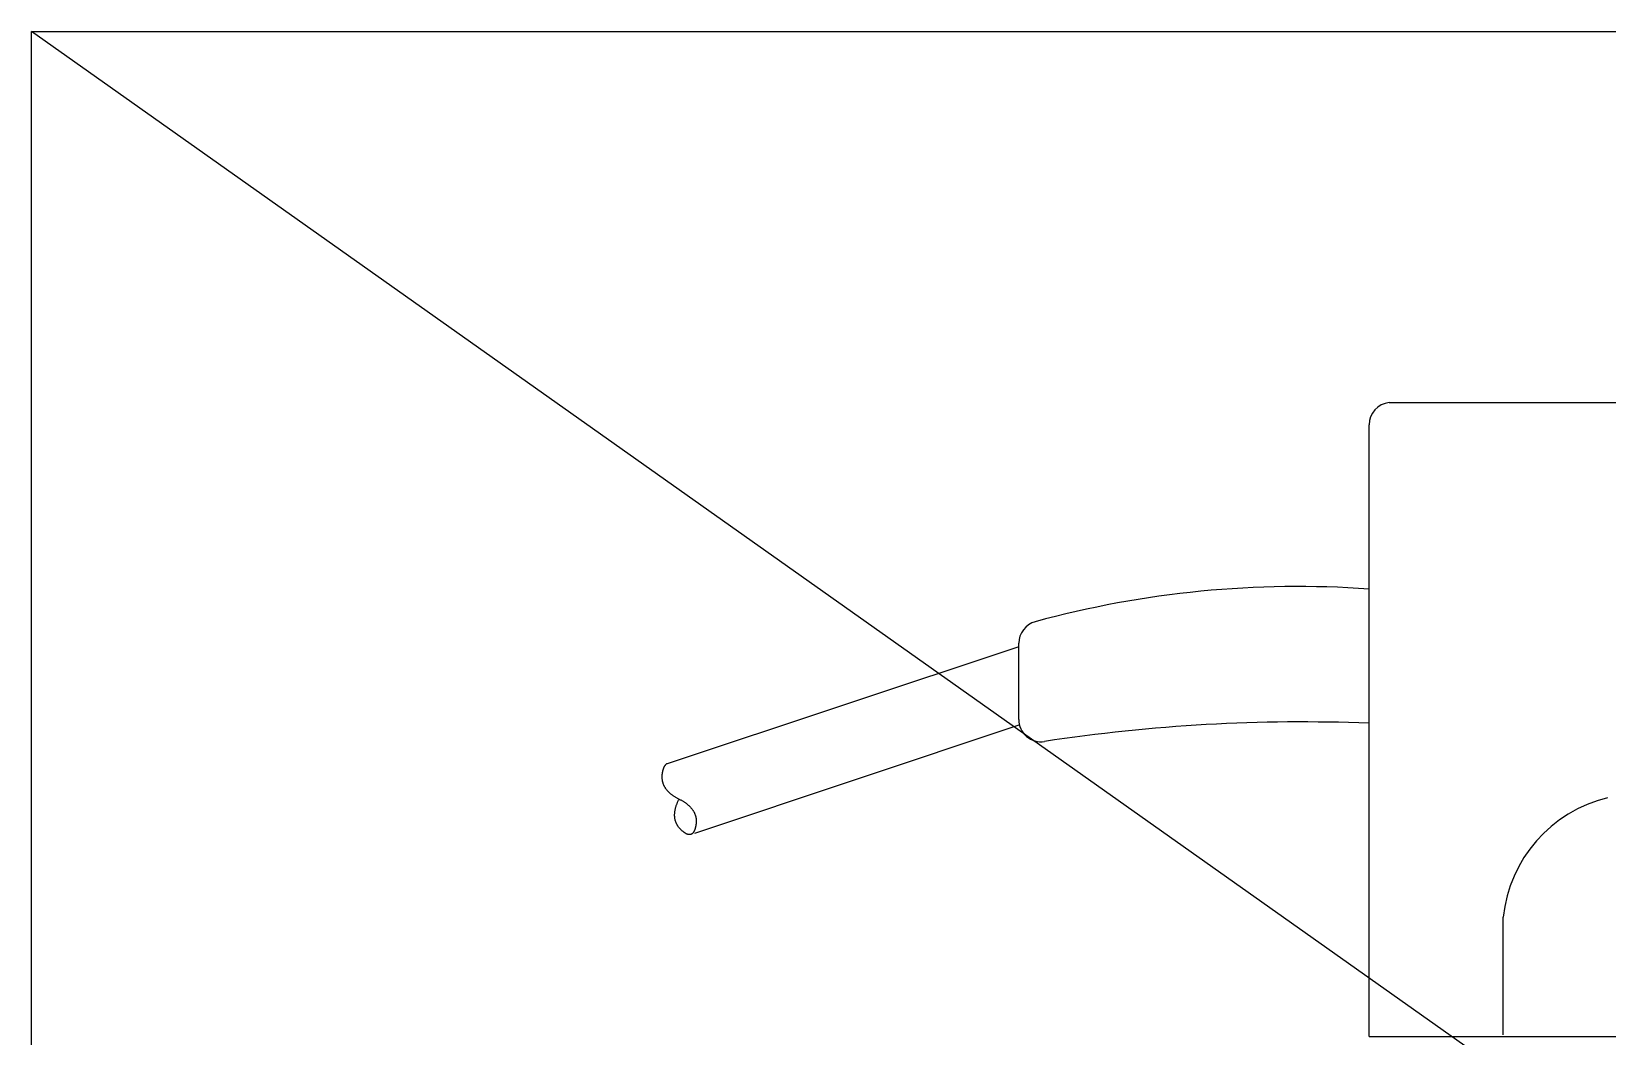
# Model space of a CAD drawing. Header units: millimetres. Extents: x -2880 to 3894, y -2977 to 4857.
# Drawn here: x 0 to 211.5, y 459.2 to 594 of the extents above; entities that cross this region are included whole.
import ezdxf

# ---------------------------------------------------------------- set-up
doc = ezdxf.new("R2010")
doc.units = ezdxf.units.MM
doc.header["$MEASUREMENT"] = 0
doc.layers.add('_1-0_', color=7, linetype='Continuous')
doc.layers.add('gauge', color=1, linetype='Continuous')

msp = doc.modelspace()

# ---------------------------------------------------------------- linework, layer by layer
at = {"layer": '_1-0_', "color": 3, "linetype": 'Continuous'}
for p, q in [((182.178, 544.239), (358.472, 544.239)), ((179.472, 459.239), (179.472, 541.254)), ((132.472, 501.759), (132.472, 511.967)), ((132.472, 511.51), (85.309, 495.789)), ((132.472, 500.969), (88.965, 486.467)), ((84.688, 494.856), (84.681, 494.826)), ((84.695, 494.886), (84.688, 494.856)), ((84.703, 494.915), (84.695, 494.886)), ((84.71, 494.943), (84.703, 494.915)), ((84.718, 494.972), (84.71, 494.943)), ((84.726, 495), (84.718, 494.972)), ((84.734, 495.027), (84.726, 495)), ((84.742, 495.054), (84.734, 495.027)), ((84.75, 495.08), (84.742, 495.054)), ((84.759, 495.106), (84.75, 495.08)), ((84.767, 495.132), (84.759, 495.106)), ((84.776, 495.157), (84.767, 495.132)), ((84.785, 495.182), (84.776, 495.157)), ((84.794, 495.206), (84.785, 495.182)), ((84.803, 495.23), (84.794, 495.206)), ((84.812, 495.253), (84.803, 495.23)), ((84.822, 495.276), (84.812, 495.253)), ((84.832, 495.298), (84.822, 495.276)), ((84.841, 495.32), (84.832, 495.298)), ((84.851, 495.342), (84.841, 495.32)), ((84.861, 495.363), (84.851, 495.342)), ((84.872, 495.384), (84.861, 495.363)), ((84.882, 495.404), (84.872, 495.384)), ((84.893, 495.424), (84.882, 495.404)), ((84.903, 495.443), (84.893, 495.424)), ((84.914, 495.462), (84.903, 495.443)), ((84.925, 495.48), (84.914, 495.462)), ((84.936, 495.498), (84.925, 495.48)), ((84.948, 495.516), (84.936, 495.498)), ((84.959, 495.533), (84.948, 495.516)), ((84.971, 495.549), (84.959, 495.533)), ((84.982, 495.565), (84.971, 495.549)), ((84.994, 495.581), (84.982, 495.565)), ((85.006, 495.596), (84.994, 495.581)), ((85.019, 495.611), (85.006, 495.596)), ((85.031, 495.625), (85.019, 495.611)), ((85.043, 495.639), (85.031, 495.625)), ((85.056, 495.653), (85.043, 495.639)), ((85.069, 495.666), (85.056, 495.653)), ((85.082, 495.678), (85.069, 495.666)), ((85.095, 495.69), (85.082, 495.678)), ((85.108, 495.702), (85.095, 495.69)), ((85.121, 495.713), (85.108, 495.702)), ((85.135, 495.724), (85.121, 495.713)), ((85.149, 495.734), (85.135, 495.724)), ((85.163, 495.744), (85.149, 495.734)), ((85.177, 495.754), (85.163, 495.744)), ((85.191, 495.763), (85.177, 495.754)), ((85.205, 495.771), (85.191, 495.763)), ((85.219, 495.779), (85.205, 495.771)), ((85.234, 495.787), (85.219, 495.779)), ((85.249, 495.794), (85.234, 495.787)), ((85.264, 495.801), (85.249, 495.794)), ((85.279, 495.807), (85.264, 495.801)), ((85.294, 495.813), (85.279, 495.807)), ((85.309, 495.818), (85.294, 495.813)), ((84.586, 494.168), (84.584, 494.103)), ((84.584, 494.103), (84.584, 494.038)), ((84.584, 494.038), (84.585, 493.973)), ((84.585, 493.973), (84.587, 493.909)), ((84.59, 494.234), (84.586, 494.168)), ((84.587, 493.909), (84.591, 493.846)), ((84.595, 494.3), (84.59, 494.234)), ((84.591, 493.846), (84.596, 493.782)), ((84.601, 494.367), (84.595, 494.3)), ((84.596, 493.782), (84.603, 493.719)), ((84.609, 494.434), (84.601, 494.367)), ((84.603, 493.719), (84.611, 493.657)), ((84.619, 494.501), (84.609, 494.434)), ((84.611, 493.657), (84.621, 493.595)), ((84.629, 494.569), (84.619, 494.501)), ((84.621, 493.595), (84.632, 493.534)), ((84.635, 494.603), (84.629, 494.569)), ((84.632, 493.534), (84.645, 493.472)), ((84.641, 494.636), (84.635, 494.603)), ((84.648, 494.669), (84.641, 494.636)), ((84.645, 493.472), (84.659, 493.412)), ((84.654, 494.701), (84.648, 494.669)), ((84.66, 494.733), (84.654, 494.701)), ((84.659, 493.412), (84.674, 493.351)), ((84.667, 494.764), (84.66, 494.733)), ((84.674, 494.795), (84.667, 494.764)), ((84.681, 494.826), (84.674, 494.795)), ((84.674, 493.351), (84.691, 493.292)), ((84.691, 493.292), (84.71, 493.232)), ((84.71, 493.232), (84.73, 493.173)), ((84.73, 493.173), (84.751, 493.114)), ((84.751, 493.114), (84.774, 493.056)), ((84.774, 493.056), (84.798, 492.999)), ((84.798, 492.999), (84.824, 492.941)), ((84.824, 492.941), (84.851, 492.884)), ((84.851, 492.884), (84.88, 492.828)), ((84.88, 492.828), (84.91, 492.772)), ((84.91, 492.772), (84.942, 492.716)), ((84.942, 492.716), (84.975, 492.661)), ((84.975, 492.661), (85.01, 492.606)), ((85.01, 492.606), (85.046, 492.552)), ((85.046, 492.552), (85.083, 492.498)), ((85.083, 492.498), (85.122, 492.444)), ((85.122, 492.444), (85.163, 492.391)), ((85.163, 492.391), (85.205, 492.338)), ((85.205, 492.338), (85.248, 492.286)), ((85.248, 492.286), (85.293, 492.234)), ((85.293, 492.234), (85.339, 492.183)), ((85.339, 492.183), (85.387, 492.132)), ((85.387, 492.132), (85.436, 492.081)), ((85.436, 492.081), (85.487, 492.031)), ((85.487, 492.031), (85.539, 491.981)), ((85.539, 491.981), (85.593, 491.932)), ((85.593, 491.932), (85.648, 491.883)), ((85.648, 491.883), (85.704, 491.834)), ((85.704, 491.834), (85.762, 491.786)), ((85.762, 491.786), (85.822, 491.739)), ((85.822, 491.739), (85.883, 491.692)), ((85.883, 491.692), (85.945, 491.645)), ((85.945, 491.645), (86.009, 491.598)), ((86.009, 491.598), (86.075, 491.552)), ((86.075, 491.552), (86.141, 491.507)), ((86.141, 491.507), (86.21, 491.462)), ((86.21, 491.462), (86.28, 491.417)), ((86.28, 491.417), (86.351, 491.373)), ((86.351, 491.373), (86.423, 491.329)), ((86.423, 491.329), (86.498, 491.286)), ((86.498, 491.286), (86.573, 491.243)), ((86.573, 491.243), (86.65, 491.2)), ((86.65, 491.2), (86.729, 491.158)), ((86.669, 490.591), (86.703, 490.67)), ((86.703, 490.67), (86.737, 490.75)), ((86.729, 491.158), (86.809, 491.116)), ((86.737, 490.75), (86.774, 490.831)), ((86.774, 490.831), (86.811, 490.911)), ((86.809, 491.116), (86.89, 491.075)), ((86.811, 490.911), (86.85, 490.993)), ((86.85, 490.993), (86.89, 491.075)), ((86.89, 491.075), (86.972, 491.033)), ((86.972, 491.033), (87.052, 490.992)), ((87.052, 490.992), (87.13, 490.949)), ((87.13, 490.949), (87.208, 490.907)), ((87.208, 490.907), (87.283, 490.864)), ((87.283, 490.864), (87.357, 490.821)), ((87.357, 490.821), (87.43, 490.777)), ((87.43, 490.777), (87.501, 490.732)), ((87.501, 490.732), (87.571, 490.688)), ((87.571, 490.688), (87.639, 490.643)), ((87.639, 490.643), (87.706, 490.597)), ((86.297, 488.919), (86.298, 488.986)), ((86.298, 488.853), (86.297, 488.919)), ((86.298, 488.986), (86.3, 489.053)), ((86.301, 488.787), (86.298, 488.853)), ((86.3, 489.053), (86.303, 489.121)), ((86.304, 488.722), (86.301, 488.787)), ((86.303, 489.121), (86.308, 489.189)), ((86.31, 488.657), (86.304, 488.722)), ((86.308, 489.189), (86.314, 489.258)), ((86.316, 488.593), (86.31, 488.657)), ((86.314, 489.258), (86.322, 489.327)), ((86.324, 488.53), (86.316, 488.593)), ((86.322, 489.327), (86.331, 489.397)), ((86.334, 488.467), (86.324, 488.53)), ((86.331, 489.397), (86.341, 489.468)), ((86.341, 489.468), (86.353, 489.539)), ((86.353, 489.539), (86.366, 489.611)), ((86.366, 489.611), (86.381, 489.683)), ((86.381, 489.683), (86.397, 489.756)), ((86.397, 489.756), (86.415, 489.829)), ((86.415, 489.829), (86.434, 489.903)), ((86.434, 489.903), (86.455, 489.977)), ((86.455, 489.977), (86.476, 490.052)), ((86.476, 490.052), (86.5, 490.127)), ((86.5, 490.127), (86.524, 490.203)), ((86.524, 490.203), (86.551, 490.28)), ((86.551, 490.28), (86.578, 490.357)), ((86.578, 490.357), (86.607, 490.434)), ((86.607, 490.434), (86.638, 490.512)), ((86.638, 490.512), (86.669, 490.591)), ((87.706, 490.597), (87.772, 490.551)), ((87.772, 490.551), (87.835, 490.505)), ((87.835, 490.505), (87.898, 490.458)), ((87.898, 490.458), (87.959, 490.411)), ((87.959, 490.411), (88.018, 490.363)), ((88.018, 490.363), (88.076, 490.315)), ((88.076, 490.315), (88.133, 490.267)), ((88.133, 490.267), (88.188, 490.218)), ((88.188, 490.218), (88.242, 490.169)), ((88.242, 490.169), (88.294, 490.119)), ((88.294, 490.119), (88.345, 490.069)), ((88.345, 490.069), (88.394, 490.018)), ((88.394, 490.018), (88.442, 489.967)), ((88.442, 489.967), (88.488, 489.916)), ((88.488, 489.916), (88.533, 489.864)), ((88.533, 489.864), (88.576, 489.812)), ((88.576, 489.812), (88.618, 489.759)), ((88.618, 489.759), (88.658, 489.706)), ((88.658, 489.706), (88.697, 489.652)), ((88.697, 489.652), (88.735, 489.599)), ((88.735, 489.599), (88.771, 489.544)), ((88.771, 489.544), (88.805, 489.489)), ((88.805, 489.489), (88.839, 489.434)), ((88.839, 489.434), (88.87, 489.379)), ((88.87, 489.379), (88.9, 489.323)), ((88.9, 489.323), (88.929, 489.266)), ((88.929, 489.266), (88.956, 489.209)), ((88.956, 489.209), (88.982, 489.152)), ((88.982, 489.152), (89.006, 489.094)), ((89.006, 489.094), (89.029, 489.036)), ((89.029, 489.036), (89.051, 488.978)), ((89.051, 488.978), (89.071, 488.919)), ((89.071, 488.919), (89.089, 488.859)), ((89.089, 488.859), (89.106, 488.8)), ((89.106, 488.8), (89.122, 488.739)), ((89.122, 488.739), (89.136, 488.679)), ((89.136, 488.679), (89.148, 488.618)), ((89.148, 488.618), (89.159, 488.556)), ((89.159, 488.556), (89.169, 488.494)), ((86.345, 488.405), (86.334, 488.467)), ((86.357, 488.343), (86.345, 488.405)), ((86.371, 488.282), (86.357, 488.343)), ((86.386, 488.221), (86.371, 488.282)), ((86.402, 488.161), (86.386, 488.221)), ((86.42, 488.101), (86.402, 488.161)), ((86.44, 488.042), (86.42, 488.101)), ((86.461, 487.983), (86.44, 488.042)), ((86.483, 487.925), (86.461, 487.983)), ((86.507, 487.868), (86.483, 487.925)), ((86.532, 487.811), (86.507, 487.868)), ((86.558, 487.754), (86.532, 487.811)), ((86.586, 487.698), (86.558, 487.754)), ((86.616, 487.643), (86.586, 487.698)), ((86.647, 487.588), (86.616, 487.643)), ((86.679, 487.534), (86.647, 487.588)), ((86.713, 487.48), (86.679, 487.534)), ((86.748, 487.427), (86.713, 487.48)), ((86.784, 487.375), (86.748, 487.427)), ((86.822, 487.323), (86.784, 487.375)), ((86.862, 487.271), (86.822, 487.323)), ((86.902, 487.22), (86.862, 487.271)), ((86.945, 487.17), (86.902, 487.22)), ((86.988, 487.12), (86.945, 487.17)), ((87.033, 487.071), (86.988, 487.12)), ((87.08, 487.022), (87.033, 487.071)), ((87.128, 486.974), (87.08, 487.022)), ((87.177, 486.926), (87.128, 486.974)), ((87.227, 486.879), (87.177, 486.926)), ((87.276, 486.835), (87.227, 486.879)), ((87.325, 486.792), (87.276, 486.835)), ((87.373, 486.75), (87.325, 486.792)), ((87.42, 486.711), (87.373, 486.75)), ((87.467, 486.674), (87.42, 486.711)), ((87.513, 486.638), (87.467, 486.674)), ((87.558, 486.604), (87.513, 486.638)), ((87.603, 486.572), (87.558, 486.604)), ((87.648, 486.542), (87.603, 486.572)), ((87.692, 486.513), (87.648, 486.542)), ((87.735, 486.486), (87.692, 486.513)), ((87.777, 486.462), (87.735, 486.486)), ((87.819, 486.438), (87.777, 486.462)), ((87.861, 486.417), (87.819, 486.438)), ((87.901, 486.398), (87.861, 486.417)), ((87.941, 486.38), (87.901, 486.398)), ((88.59, 486.387), (88.561, 486.37)), ((88.618, 486.405), (88.59, 486.387)), ((88.646, 486.425), (88.618, 486.405)), ((88.673, 486.447), (88.646, 486.425)), ((88.699, 486.471), (88.673, 486.447)), ((88.725, 486.497), (88.699, 486.471)), ((88.75, 486.524), (88.725, 486.497)), ((88.774, 486.553), (88.75, 486.524)), ((88.798, 486.584), (88.774, 486.553)), ((88.822, 486.617), (88.798, 486.584)), ((88.844, 486.652), (88.822, 486.617)), ((88.866, 486.688), (88.844, 486.652)), ((88.888, 486.727), (88.866, 486.688)), ((88.909, 486.767), (88.888, 486.727)), ((88.929, 486.808), (88.909, 486.767)), ((88.949, 486.852), (88.929, 486.808)), ((88.968, 486.898), (88.949, 486.852)), ((88.986, 486.945), (88.968, 486.898)), ((89.004, 486.994), (88.986, 486.945)), ((89.022, 487.045), (89.004, 486.994)), ((89.038, 487.097), (89.022, 487.045)), ((89.054, 487.152), (89.038, 487.097)), ((89.07, 487.208), (89.054, 487.152)), ((89.085, 487.266), (89.07, 487.208)), ((89.099, 487.326), (89.085, 487.266)), ((89.113, 487.388), (89.099, 487.326)), ((89.126, 487.451), (89.113, 487.388)), ((89.138, 487.516), (89.126, 487.451)), ((89.15, 487.584), (89.138, 487.516)), ((89.161, 487.651), (89.15, 487.584)), ((89.171, 487.719), (89.161, 487.651)), ((89.169, 488.494), (89.177, 488.432)), ((89.179, 487.786), (89.171, 487.719)), ((89.177, 488.432), (89.184, 488.369)), ((89.185, 487.852), (89.179, 487.786)), ((89.184, 488.369), (89.189, 488.306)), ((89.19, 487.918), (89.185, 487.852)), ((89.189, 488.306), (89.193, 488.242)), ((89.194, 487.984), (89.19, 487.918)), ((89.193, 488.242), (89.195, 488.178)), ((89.196, 488.049), (89.194, 487.984)), ((89.195, 488.178), (89.196, 488.114)), ((89.196, 488.114), (89.196, 488.049)), ((87.981, 486.364), (87.941, 486.38)), ((88.02, 486.35), (87.981, 486.364)), ((88.058, 486.338), (88.02, 486.35)), ((88.096, 486.327), (88.058, 486.338)), ((88.133, 486.319), (88.096, 486.327)), ((88.17, 486.312), (88.133, 486.319)), ((88.206, 486.307), (88.17, 486.312)), ((88.241, 486.304), (88.206, 486.307)), ((88.276, 486.302), (88.241, 486.304)), ((88.31, 486.302), (88.276, 486.302)), ((88.343, 486.305), (88.31, 486.302)), ((88.376, 486.309), (88.343, 486.305)), ((88.409, 486.314), (88.376, 486.309)), ((88.44, 486.322), (88.409, 486.314)), ((88.472, 486.331), (88.44, 486.322)), ((88.502, 486.342), (88.472, 486.331)), ((88.532, 486.355), (88.502, 486.342)), ((88.561, 486.37), (88.532, 486.355)), ((197.472, 459.451), (197.472, 475.239)), ((179.472, 459.239), (433.472, 459.239))]:
    msp.add_line(p, q, dxfattribs=at)
for centre, radius, start, end in [((182.472, 541.254), 3, 95.61751, 180.0002), ((169.972, 385.139), 134.436, 85.9478, 105.21758), ((135.472, 511.967), 3, 105.21751, 180), ((135.472, 501.759), 3, 180, 278.68298), ((170.472, 272.573), 228.844, 87.74609, 98.68279), ((215.827, 473.303), 18.457, 103.64867, 173.97949)]:
    msp.add_arc(centre, radius, start, end, dxfattribs=at)
at = {"layer": 'gauge'}
msp.add_line((840, 0), (0, 594), dxfattribs=at)
msp.add_lwpolyline([(0, 594), (840, 594), (840, 0), (0, 0)], close=True, dxfattribs=at)

doc.saveas('drawing.dxf')
